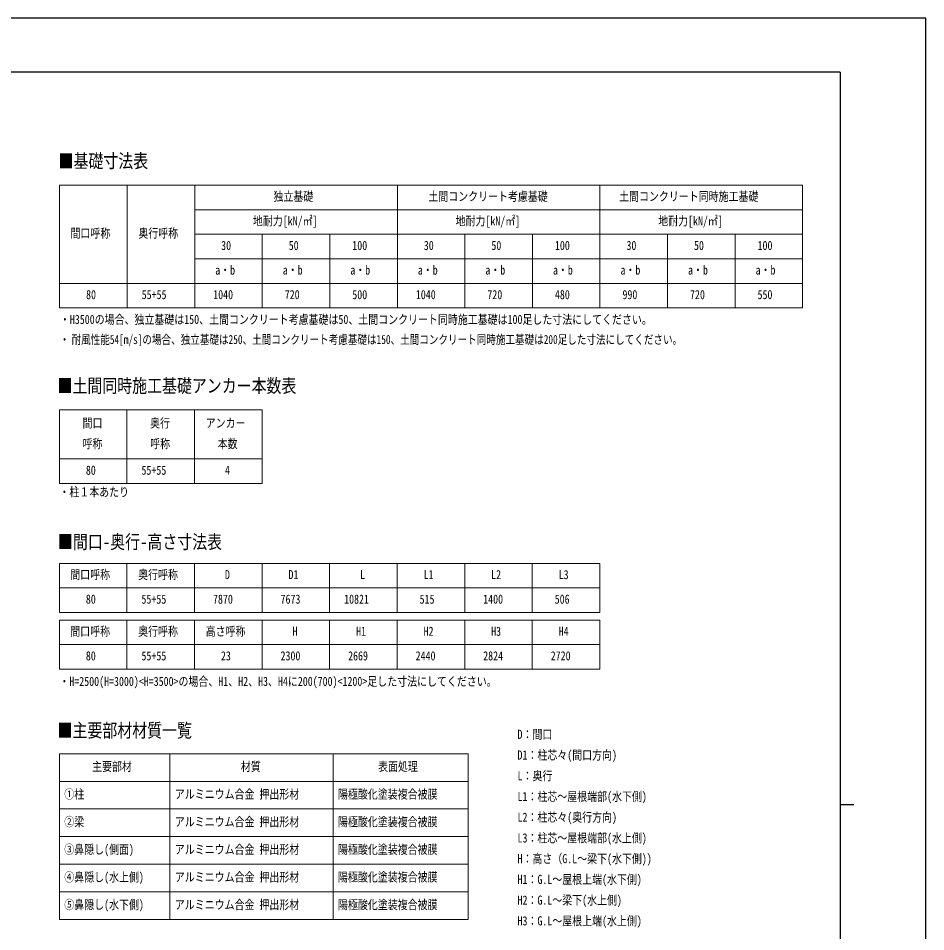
# Model space of a CAD drawing. Units: millimetres, scale not verified. Extents: x -18922 to 18922, y -13365 to 13365.
# Drawn here: x 4144 to 18922, y -1511 to 13365 of the extents above; entities that cross this region are included whole.
import ezdxf
from ezdxf.enums import TextEntityAlignment as Align

# ---------------------------------------------------------------- set-up
doc = ezdxf.new("R2010")
doc.units = ezdxf.units.MM
doc.header["$LTSCALE"] = 50
doc.layers.add('0-1_TABLE1', color=7, linetype='Continuous', lineweight=18)
doc.layers.add('0-2_USER1', color=3, linetype='Continuous')
doc.layers.add('0-8_YKK_ZWAK', color=7, linetype='Continuous')
doc.styles.add('ＭＳ ゴシック', font='')
doc.styles.get('ＭＳ ゴシック').set_extended_font_data('MS Gothic')

msp = doc.modelspace()

# ---------------------------------------------------------------- linework, layer by layer
at = {"layer": '0-1_TABLE1'}
for p, q in [((4817.59, 10647.5), (16917.59, 10647.5)), ((4817.59, 10647.5), (4817.59, 8647.5)), ((5917.59, 10647.5), (5917.59, 8647.5)), ((7017.59, 10647.5), (7017.59, 8647.5)), ((10317.59, 10647.5), (10317.59, 8647.5)), ((13617.59, 10647.5), (13617.59, 8647.5)), ((7017.59, 10247.5), (16917.59, 10247.5)), ((7017.59, 9847.5), (16917.59, 9847.5)), ((8117.59, 9847.5), (8117.59, 8647.5)), ((9217.59, 9847.5), (9217.59, 8647.5)), ((11417.59, 9847.5), (11417.59, 8647.5)), ((12517.59, 9847.5), (12517.59, 8647.5)), ((14717.59, 9847.5), (14717.59, 8647.5)), ((15817.59, 9847.5), (15817.59, 8647.5)), ((7017.59, 9447.5), (16917.59, 9447.5)), ((4817.59, 9047.5), (16917.59, 9047.5)), ((4817.59, 8647.5), (16917.59, 8647.5)), ((4814.09, 6987.5), (8114.09, 6987.5)), ((4814.09, 6987.5), (4814.09, 5787.5)), ((5914.09, 6987.5), (5914.09, 5787.5)), ((7014.09, 6987.5), (7014.09, 5787.5)), ((8114.09, 6987.5), (8114.09, 5787.5)), ((4814.09, 6187.5), (8114.09, 6187.5)), ((4814.09, 5787.5), (8114.09, 5787.5)), ((4814.09, 4487.5), (13614.09, 4487.5)), ((4814.09, 4487.5), (4814.09, 3687.5)), ((5914.09, 4487.5), (5914.09, 3687.5)), ((7014.09, 4487.5), (7014.09, 3687.5)), ((8114.09, 4487.5), (8114.09, 3687.5)), ((9214.09, 4487.5), (9214.09, 3687.5)), ((10314.09, 4487.5), (10314.09, 3687.5)), ((11414.09, 4487.5), (11414.09, 3687.5)), ((12514.09, 4487.5), (12514.09, 3687.5)), ((13614.09, 4487.5), (13614.09, 3687.5)), ((4814.09, 4087.5), (13614.09, 4087.5)), ((4814.09, 3687.5), (13614.09, 3687.5)), ((4814.09, 3564.28), (13614.09, 3564.28)), ((4814.09, 3564.28), (4814.09, 2764.28)), ((5914.09, 3564.28), (5914.09, 2764.28)), ((7014.09, 3564.28), (7014.09, 2764.28)), ((8114.09, 3564.28), (8114.09, 2764.28)), ((9214.09, 3564.28), (9214.09, 2764.28)), ((10314.09, 3564.28), (10314.09, 2764.28)), ((11414.09, 3564.28), (11414.09, 2764.28)), ((12514.09, 3564.28), (12514.09, 2764.28)), ((13614.09, 3564.28), (13614.09, 2764.28)), ((4814.09, 3164.28), (13614.09, 3164.28)), ((4814.09, 2764.28), (13614.09, 2764.28)), ((4814.09, 1387.5), (11471.09, 1387.5)), ((4814.09, 1387.5), (4814.09, -1312.5)), ((6614.09, 1387.5), (6614.09, -1312.5)), ((9271.09, 1387.5), (9271.09, -1312.5)), ((11471.09, 1387.5), (11471.09, -1312.5)), ((4814.09, 937.5), (11471.09, 937.5)), ((4814.09, 487.5), (11471.09, 487.5)), ((4814.09, 37.5), (11471.09, 37.5)), ((4814.09, -412.5), (11471.09, -412.5)), ((4814.09, -862.5), (11471.09, -862.5)), ((4814.09, -1312.5), (11471.09, -1312.5))]:
    msp.add_line(p, q, dxfattribs=at)
msp.add_lwpolyline([(16917.59, 10647.5), (16917.59, 9847.5), (16917.59, 8647.5)], dxfattribs=at)
at = {"layer": '0-8_YKK_ZWAK'}
for p, q in [((17527.59, 12487.5), (-17572.41, 12487.5)), ((17527.59, 12487.5), (17527.59, -11362.5)), ((17527.59, 562.5), (17752.59, 562.5))]:
    msp.add_line(p, q, dxfattribs=at)
msp.add_lwpolyline([(-18922.5, -13365), (18922.5, -13365), (18922.5, 13365), (-18922.5, 13365)], close=True, dxfattribs=at)

# ---------------------------------------------------------------- texts
at = {"layer": '0-1_TABLE1', "style": 'ＭＳ ゴシック', "width": 0.8}
for s, p in [('独立基礎', (8300.39, 10346.25)), ('土間コンクリート考慮基礎', (10822.79, 10346.25)), ('土間コンクリート同時施工基礎', (13928.39, 10346.25)), ('地耐力[kN/㎡]', (7965.59, 9946.25)), ('地耐力[kN/㎡]', (11265.59, 9946.25)), ('地耐力[kN/㎡]', (14565.59, 9946.25)), ('間口呼称', (4994.99, 9746.25)), ('奥行呼称', (6100.39, 9746.25)), ('30', (7448.79, 9546.25)), ('50', (8548.79, 9546.25)), ('100', (9583.99, 9546.25)), ('30', (10748.79, 9546.25)), ('50', (11848.79, 9546.25)), ('100', (12883.99, 9546.25)), ('30', (14048.79, 9546.25)), ('50', (15148.79, 9546.25)), ('100', (16183.99, 9546.25)), ('a・b', (7351.59, 9146.25)), ('a・b', (8451.59, 9146.25)), ('a・b', (9551.59, 9146.25)), ('a・b', (10651.59, 9146.25)), ('a・b', (11751.59, 9146.25)), ('a・b', (12851.59, 9146.25)), ('a・b', (13951.59, 9146.25)), ('a・b', (15051.59, 9146.25)), ('a・b', (16151.59, 9146.25)), ('80', (5248.79, 8746.25)), ('55+55', (6154.39, 8746.25)), ('1040', (7319.19, 8746.25)), ('720', (8483.99, 8746.25)), ('500', (9583.99, 8746.25)), ('1040', (10619.19, 8746.25)), ('720', (11783.99, 8746.25)), ('480', (12883.99, 8746.25)), ('990', (13983.99, 8746.25)), ('720', (15083.99, 8746.25)), ('550', (16183.99, 8746.25)), ('間口', (5191.29, 6655)), ('奥行', (6291.29, 6655)), ('アンカー', (7196.89, 6655)), ('呼称', (5191.29, 6317.5)), ('呼称', (6291.29, 6317.5)), ('本数', (7391.29, 6317.5)), ('80', (5245.29, 5886.25)), ('55+55', (6150.89, 5886.25)), ('4', (7510.09, 5886.25)), ('間口呼称', (4991.49, 4186.25)), ('奥行呼称', (6096.89, 4186.25)), ('D', (7510.09, 4186.25)), ('D1', (8545.29, 4186.25)), ('L', (9710.09, 4186.25)), ('L1', (10745.29, 4186.25)), ('L2', (11845.29, 4186.25)), ('L3', (12945.29, 4186.25)), ('80', (5245.29, 3786.25)), ('55+55', (6150.89, 3786.25)), ('7870', (7315.69, 3786.25)), ('7673', (8415.69, 3786.25)), ('10821', (9450.89, 3786.25)), ('515', (10680.49, 3786.25)), ('1400', (11715.69, 3786.25)), ('506', (12880.49, 3786.25)), ('間口呼称', (4991.49, 3263.03)), ('奥行呼称', (6096.89, 3263.03)), ('高さ呼称', (7196.89, 3263.03)), ('H', (8610.09, 3263.03)), ('H1', (9645.29, 3263.03)), ('H2', (10745.29, 3263.03)), ('H3', (11845.29, 3263.03)), ('H4', (12945.29, 3263.03)), ('80', (5245.29, 2863.03)), ('55+55', (6150.89, 2863.03)), ('23', (7445.29, 2863.03)), ('2300', (8415.69, 2863.03)), ('2669', (9515.69, 2863.03)), ('2440', (10615.69, 2863.03)), ('2824', (11715.69, 2863.03)), ('2720', (12815.69, 2863.03)), ('主要部材', (5346.89, 1061.25)), ('材質', (7769.79, 1061.25)), ('表面処理', (10003.89, 1061.25)), ('①柱', (4894.09, 611.25)), ('アルミニウム合金 押出形材', (6694.09, 611.25)), ('陽極酸化塗装複合被膜', (9351.09, 611.25)), ('②梁', (4894.09, 161.25)), ('アルミニウム合金 押出形材', (6694.09, 161.25)), ('陽極酸化塗装複合被膜', (9351.09, 161.25)), ('③鼻隠し(側面)', (4894.09, -288.75)), ('アルミニウム合金 押出形材', (6694.09, -288.75)), ('陽極酸化塗装複合被膜', (9351.09, -288.75)), ('④鼻隠し(水上側)', (4894.09, -738.75)), ('アルミニウム合金 押出形材', (6694.09, -738.75)), ('陽極酸化塗装複合被膜', (9351.09, -738.75)), ('⑤鼻隠し(水下側)', (4894.09, -1188.75)), ('アルミニウム合金 押出形材', (6694.09, -1188.75)), ('陽極酸化塗装複合被膜', (9351.09, -1188.75))]:
    msp.add_text(s, height=148.5, dxfattribs=at).set_placement(p, align=Align.BOTTOM_LEFT)
at = {"layer": '0-2_USER1', "style": 'ＭＳ ゴシック'}
for s, height, width, p in [('■基礎寸法表', 222.7, 0.8, (4801.21, 10862.62)), ('・H3500の場合、独立基礎は150、土間コンクリート考慮基礎は50、土間コンクリート同時施工基礎は100足した寸法にしてください。', 148.5, 0.8, (4822.76, 8341.93)), ('耐風性能54[m/s]の場合、独立基礎は250、土間コンクリート考慮基礎は150、土間コンクリート同時施工基礎は200足した寸法にしてください。', 148.5, 0.75, (5011.99, 8015.07)), ('・', 148.5, 0.8, (4817.59, 8015.07)), ('■土間同時施工基礎アンカー本数表', 222.7, 0.8, (4784.37, 7202.62)), ('・柱１本あたり', 148.5, 0.8, (4814.09, 5532.31)), ('■間口-奥行-高さ寸法表', 222.7, 0.8, (4790.68, 4659.69)), ('・H=2500(H=3000)<H=3500>の場合、H1、H2、H3、H4に200(700)<1200>足した寸法にしてください。', 148.5, 0.8, (4814.09, 2447.39)), ('■主要部材材質一覧', 222.7, 0.8, (4785.29, 1589.4)), ('D：間口', 148.5, 0.8, (12275.06, 1585)), ('D1：柱芯々(間口方向)', 148.5, 0.8, (12275.06, 1247.5)), ('L：奥行', 148.5, 0.8, (12275.06, 910)), ('L1：柱芯～屋根端部(水下側)', 148.5, 0.8, (12275.06, 572.5)), ('L2：柱芯々(奥行方向)', 148.5, 0.8, (12275.06, 235)), ('L3：柱芯～屋根端部(水上側)', 148.5, 0.8, (12275.06, -102.5)), ('H：高さ（G.L～梁下(水下側))', 148.5, 0.8, (12275.06, -440)), ('H1：G.L～屋根上端(水下側)', 148.5, 0.8, (12275.06, -777.5)), ('H2：G.L～梁下(水上側)', 148.5, 0.8, (12275.06, -1115)), ('H3：G.L～屋根上端(水上側)', 148.5, 0.8, (12275.06, -1452.5))]:
    msp.add_text(s, height=height, dxfattribs=dict(at, width=width)).set_placement(p, align=Align.BOTTOM_LEFT)

doc.saveas('drawing.dxf')
